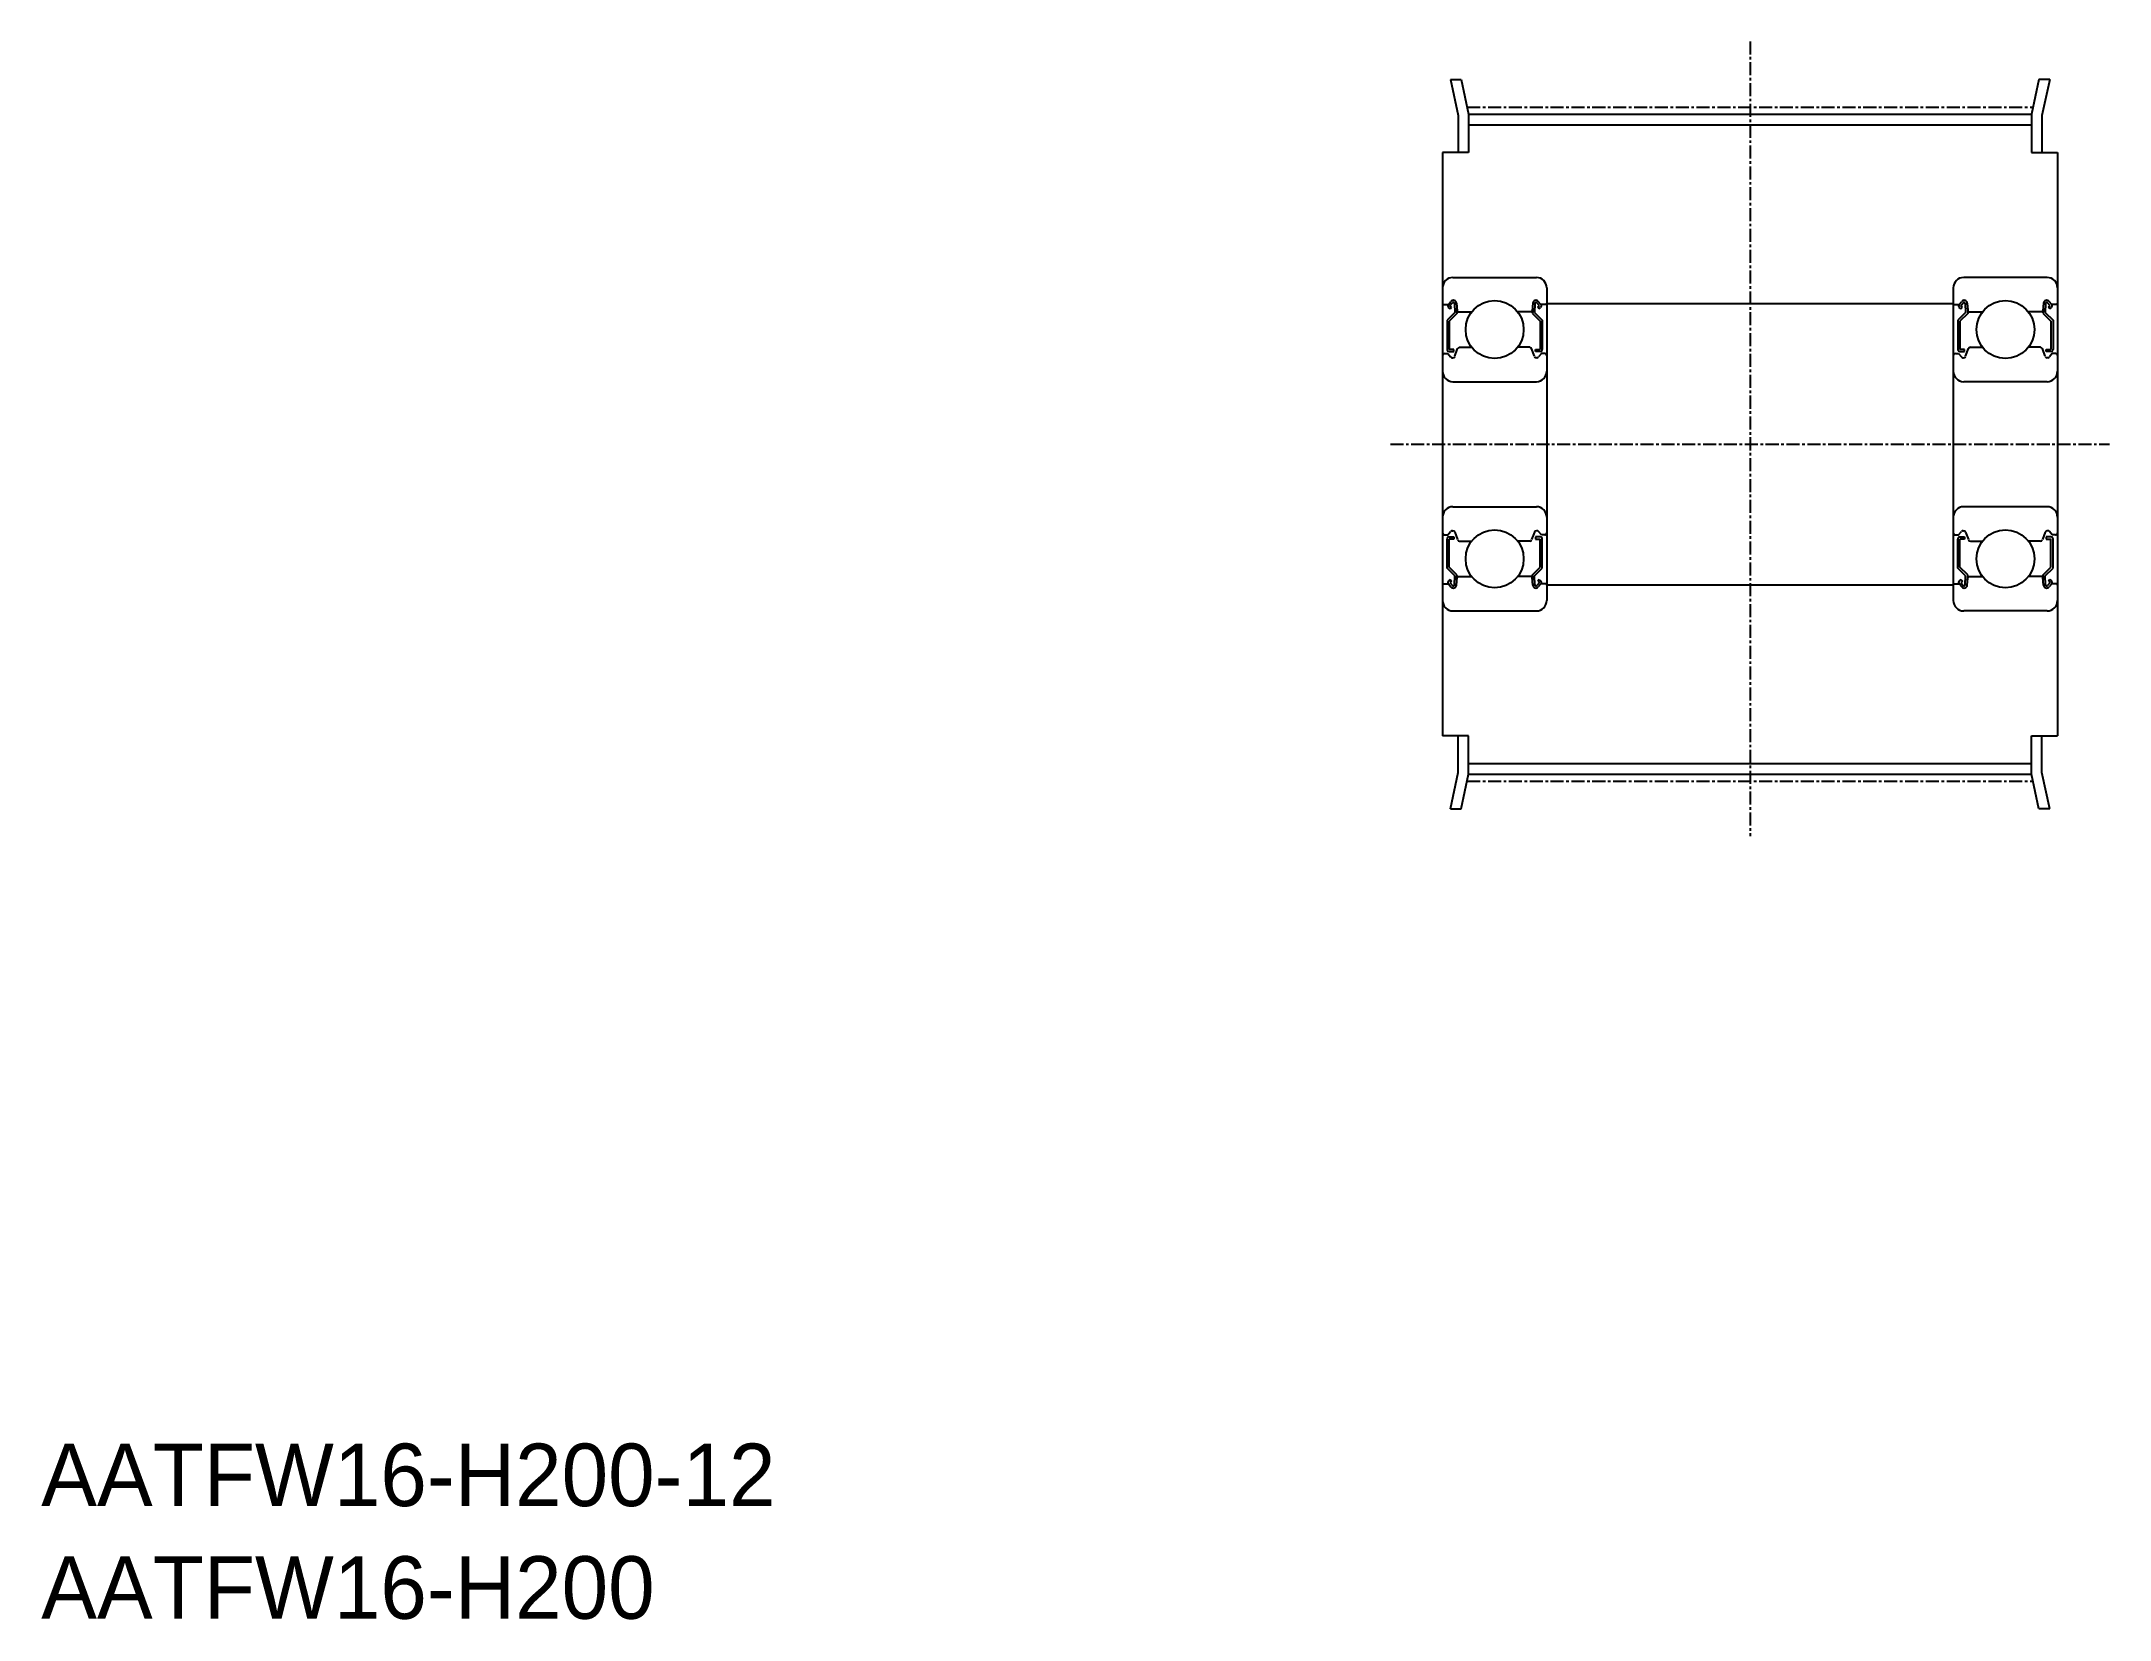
# Model space of a CAD drawing. Extents: x -286 to -88, y -61 to 91.
import ezdxf

# ---------------------------------------------------------------- set-up
doc = ezdxf.new("R2010")
doc.units = 0
doc.linetypes.add('CENTER', pattern=[2, 1.25, -0.25, 0.25, -0.25])
doc.layers.get('0').update_dxf_attribs({"linetype": 'CONTINUOUS'})
doc.layers.add('CENTER', color=1, linetype='CENTER')

msp = doc.modelspace()

# ---------------------------------------------------------------- linework, layer by layer
for p, q in [((-150.8, 86.91), (-150.05, 83.44)), ((-150.8, 86.91), (-149.77, 86.91)), ((-149.77, 86.91), (-149.05, 83.57)), ((-94.33, 86.91), (-95.05, 83.57)), ((-93.3, 86.91), (-94.33, 86.91)), ((-93.3, 86.91), (-94.05, 83.44)), ((-150.05, 83.44), (-150.05, 79.91)), ((-149.05, 83.57), (-149.05, 79.91)), ((-149.05, 83.57), (-95.05, 83.57)), ((-95.05, 83.57), (-95.05, 79.91)), ((-94.05, 83.44), (-94.05, 79.91)), ((-149.05, 82.56), (-95.05, 82.56)), ((-149.05, 79.91), (-151.55, 79.91)), ((-151.55, 79.91), (-151.55, 41.91)), ((-95.05, 79.91), (-92.55, 79.91)), ((-92.55, 79.91), (-92.55, 41.91)), ((-150.55, 67.91), (-142.55, 67.91)), ((-93.55, 67.91), (-101.55, 67.91)), ((-151.55, 66.91), (-151.55, 36.91)), ((-150.99, 65.31), (-150.74, 65.61)), ((-150.84, 65.18), (-150.59, 65.48)), ((-142.26, 65.18), (-142.51, 65.48)), ((-142.11, 65.31), (-142.36, 65.61)), ((-141.55, 66.91), (-141.55, 36.91)), ((-102.55, 66.91), (-102.55, 36.91)), ((-101.99, 65.31), (-101.74, 65.61)), ((-101.84, 65.18), (-101.59, 65.48)), ((-93.26, 65.18), (-93.51, 65.48)), ((-93.11, 65.31), (-93.36, 65.61)), ((-92.55, 66.91), (-92.55, 36.91)), ((-151.55, 65.31), (-151.55, 23.91)), ((-151.45, 65.31), (-150.99, 65.31)), ((-150.37, 64.55), (-151.12, 63.8)), ((-151.12, 63.8), (-151.12, 61.01)), ((-150.81, 64.9), (-150.97, 65.03)), ((-150.17, 64.46), (-150.92, 63.71)), ((-150.92, 63.71), (-150.92, 61.01)), ((-150.68, 65.06), (-150.84, 65.18)), ((-150.81, 64.9), (-150.68, 65.06)), ((-150.41, 65.42), (-150.37, 64.55)), ((-150.21, 65.44), (-150.15, 64.71)), ((-150.17, 64.93), (-150.17, 64.46)), ((-150.05, 64.61), (-148.75, 64.61)), ((-143.05, 64.61), (-144.35, 64.61)), ((-142.89, 65.44), (-142.95, 64.71)), ((-142.93, 64.93), (-142.93, 64.46)), ((-142.93, 64.46), (-142.18, 63.71)), ((-142.69, 65.42), (-142.73, 64.55)), ((-142.73, 64.55), (-141.98, 63.8)), ((-142.42, 65.06), (-142.26, 65.18)), ((-142.29, 64.9), (-142.42, 65.06)), ((-142.29, 64.9), (-142.14, 65.03)), ((-142.18, 63.71), (-142.18, 61.01)), ((-141.65, 65.31), (-142.11, 65.31)), ((-141.98, 63.8), (-141.98, 61.01)), ((-102.45, 65.31), (-101.99, 65.31)), ((-101.37, 64.55), (-102.12, 63.8)), ((-102.12, 63.8), (-102.12, 61.01)), ((-101.81, 64.9), (-101.97, 65.03)), ((-101.17, 64.46), (-101.92, 63.71)), ((-101.92, 63.71), (-101.92, 61.01)), ((-101.68, 65.06), (-101.84, 65.18)), ((-101.81, 64.9), (-101.68, 65.06)), ((-101.41, 65.42), (-101.37, 64.55)), ((-101.21, 65.44), (-101.15, 64.71)), ((-101.17, 64.93), (-101.17, 64.46)), ((-101.05, 64.61), (-99.75, 64.61)), ((-94.05, 64.61), (-95.35, 64.61)), ((-93.89, 65.44), (-93.95, 64.71)), ((-93.93, 64.93), (-93.93, 64.46)), ((-93.93, 64.46), (-93.18, 63.71)), ((-93.69, 65.42), (-93.73, 64.55)), ((-93.73, 64.55), (-92.98, 63.8)), ((-93.42, 65.06), (-93.26, 65.18)), ((-93.29, 64.9), (-93.42, 65.06)), ((-93.29, 64.9), (-93.14, 65.03)), ((-93.18, 63.71), (-93.18, 61.01)), ((-92.65, 65.31), (-93.11, 65.31)), ((-92.98, 63.8), (-92.98, 61.01)), ((-92.55, 65.31), (-92.55, 23.91)), ((-151.35, 60.61), (-151.05, 60.61)), ((-151.05, 60.61), (-150.77, 60.29)), ((-150.47, 61.01), (-150.92, 61.01)), ((-150.92, 60.81), (-150.47, 60.81)), ((-150.62, 60.21), (-150.56, 60.21)), ((-150.47, 60.81), (-150.47, 61.01)), ((-150.37, 60.35), (-150.1, 61.08)), ((-149.91, 61.21), (-148.75, 61.21)), ((-143.19, 61.21), (-144.35, 61.21)), ((-142.73, 60.35), (-143, 61.08)), ((-142.63, 61.01), (-142.18, 61.01)), ((-142.63, 60.81), (-142.63, 61.01)), ((-142.18, 60.81), (-142.63, 60.81)), ((-142.48, 60.21), (-142.54, 60.21)), ((-142.05, 60.61), (-142.33, 60.29)), ((-141.75, 60.61), (-142.05, 60.61)), ((-102.35, 60.61), (-102.05, 60.61)), ((-102.05, 60.61), (-101.77, 60.29)), ((-101.47, 61.01), (-101.92, 61.01)), ((-101.92, 60.81), (-101.47, 60.81)), ((-101.62, 60.21), (-101.56, 60.21)), ((-101.47, 60.81), (-101.47, 61.01)), ((-101.37, 60.35), (-101.1, 61.08)), ((-100.91, 61.21), (-99.75, 61.21)), ((-94.19, 61.21), (-95.35, 61.21)), ((-93.73, 60.35), (-94, 61.08)), ((-93.63, 61.01), (-93.18, 61.01)), ((-93.63, 60.81), (-93.63, 61.01)), ((-93.18, 60.81), (-93.63, 60.81)), ((-93.48, 60.21), (-93.54, 60.21)), ((-93.05, 60.61), (-93.33, 60.29)), ((-92.75, 60.61), (-93.05, 60.61)), ((-150.55, 57.91), (-142.55, 57.91)), ((-93.55, 57.91), (-101.55, 57.91)), ((-150.55, 45.91), (-142.55, 45.91)), ((-93.55, 45.91), (-101.55, 45.91)), ((-151.35, 43.21), (-151.05, 43.21)), ((-151.12, 40.03), (-151.12, 42.81)), ((-151.05, 43.21), (-150.77, 43.54)), ((-150.92, 43.01), (-150.47, 43.01)), ((-150.92, 40.11), (-150.92, 42.81)), ((-150.47, 42.81), (-150.92, 42.81)), ((-150.62, 43.61), (-150.56, 43.61)), ((-150.47, 43.01), (-150.47, 42.81)), ((-150.37, 43.48), (-150.1, 42.75)), ((-149.91, 42.61), (-148.75, 42.61)), ((-143.19, 42.61), (-144.35, 42.61)), ((-142.73, 43.48), (-143, 42.75)), ((-142.18, 43.01), (-142.63, 43.01)), ((-142.63, 43.01), (-142.63, 42.81)), ((-142.63, 42.81), (-142.18, 42.81)), ((-142.48, 43.61), (-142.54, 43.61)), ((-142.05, 43.21), (-142.33, 43.54)), ((-142.18, 40.11), (-142.18, 42.81)), ((-141.75, 43.21), (-142.05, 43.21)), ((-141.98, 40.03), (-141.98, 42.81)), ((-102.35, 43.21), (-102.05, 43.21)), ((-102.12, 40.03), (-102.12, 42.81)), ((-102.05, 43.21), (-101.77, 43.54)), ((-101.92, 43.01), (-101.47, 43.01)), ((-101.47, 42.81), (-101.92, 42.81)), ((-101.92, 40.11), (-101.92, 42.81)), ((-101.62, 43.61), (-101.56, 43.61)), ((-101.47, 43.01), (-101.47, 42.81)), ((-101.37, 43.48), (-101.1, 42.75)), ((-100.91, 42.61), (-99.75, 42.61)), ((-94.19, 42.61), (-95.35, 42.61)), ((-93.73, 43.48), (-94, 42.75)), ((-93.63, 43.01), (-93.63, 42.81)), ((-93.18, 43.01), (-93.63, 43.01)), ((-93.63, 42.81), (-93.18, 42.81)), ((-93.48, 43.61), (-93.54, 43.61)), ((-93.05, 43.21), (-93.33, 43.54)), ((-93.18, 40.11), (-93.18, 42.81)), ((-92.75, 43.21), (-93.05, 43.21)), ((-92.98, 40.03), (-92.98, 42.81)), ((-150.37, 39.28), (-151.12, 40.03)), ((-150.17, 39.36), (-150.92, 40.11)), ((-142.93, 39.36), (-142.18, 40.11)), ((-142.73, 39.28), (-141.98, 40.03)), ((-101.37, 39.28), (-102.12, 40.03)), ((-101.17, 39.36), (-101.92, 40.11)), ((-93.93, 39.36), (-93.18, 40.11)), ((-93.73, 39.28), (-92.98, 40.03)), ((-151.45, 38.51), (-150.99, 38.51)), ((-150.99, 38.51), (-150.74, 38.22)), ((-150.81, 38.92), (-150.97, 38.8)), ((-150.68, 38.77), (-150.84, 38.64)), ((-150.84, 38.64), (-150.59, 38.34)), ((-150.81, 38.92), (-150.68, 38.77)), ((-150.41, 38.4), (-150.37, 39.28)), ((-150.21, 38.38), (-150.15, 39.12)), ((-150.17, 38.89), (-150.17, 39.36)), ((-150.05, 39.21), (-148.75, 39.21)), ((-143.05, 39.21), (-144.35, 39.21)), ((-142.89, 38.38), (-142.95, 39.12)), ((-142.93, 38.89), (-142.93, 39.36)), ((-142.69, 38.4), (-142.73, 39.28)), ((-142.26, 38.64), (-142.51, 38.34)), ((-142.29, 38.92), (-142.42, 38.77)), ((-142.42, 38.77), (-142.26, 38.64)), ((-142.11, 38.51), (-142.36, 38.22)), ((-142.29, 38.92), (-142.14, 38.8)), ((-141.65, 38.51), (-142.11, 38.51)), ((-102.45, 38.51), (-101.99, 38.51)), ((-101.99, 38.51), (-101.74, 38.22)), ((-101.81, 38.92), (-101.97, 38.8)), ((-101.68, 38.77), (-101.84, 38.64)), ((-101.84, 38.64), (-101.59, 38.34)), ((-101.81, 38.92), (-101.68, 38.77)), ((-101.41, 38.4), (-101.37, 39.28)), ((-101.21, 38.38), (-101.15, 39.12)), ((-101.17, 38.89), (-101.17, 39.36)), ((-101.05, 39.21), (-99.75, 39.21)), ((-94.05, 39.21), (-95.35, 39.21)), ((-93.89, 38.38), (-93.95, 39.12)), ((-93.93, 38.89), (-93.93, 39.36)), ((-93.69, 38.4), (-93.73, 39.28)), ((-93.26, 38.64), (-93.51, 38.34)), ((-93.29, 38.92), (-93.42, 38.77)), ((-93.42, 38.77), (-93.26, 38.64)), ((-93.11, 38.51), (-93.36, 38.22)), ((-93.29, 38.92), (-93.14, 38.8)), ((-92.65, 38.51), (-93.11, 38.51)), ((-150.55, 35.91), (-142.55, 35.91)), ((-148.55, 35.91), (-148.55, 35.91)), ((-146.55, 35.91), (-146.55, 35.91)), ((-93.55, 35.91), (-101.55, 35.91)), ((-97.55, 35.91), (-97.55, 35.91)), ((-95.55, 35.91), (-95.55, 35.91)), ((-149.05, 23.91), (-151.55, 23.91)), ((-150.05, 20.39), (-150.05, 23.91)), ((-149.05, 20.26), (-149.05, 23.91)), ((-95.05, 20.26), (-95.05, 23.91)), ((-95.05, 23.91), (-92.55, 23.91)), ((-94.05, 20.39), (-94.05, 23.91)), ((-150.8, 16.91), (-150.05, 20.39)), ((-149.77, 16.91), (-149.05, 20.26)), ((-149.05, 21.26), (-95.05, 21.26)), ((-149.05, 20.26), (-95.05, 20.26)), ((-94.33, 16.91), (-95.05, 20.26)), ((-93.3, 16.91), (-94.05, 20.39)), ((-150.8, 16.91), (-149.77, 16.91)), ((-93.3, 16.91), (-94.33, 16.91))]:
    msp.add_line(p, q)
at = {"color": 7, "linetype": 'CONTINUOUS'}
for p, q in [((-141.55, 65.41), (-102.55, 65.41)), ((-141.55, 38.41), (-102.55, 38.41))]:
    msp.add_line(p, q, dxfattribs=at)
for centre in [(-146.55, 62.91), (-146.55, 62.91), (-97.55, 62.91), (-97.55, 62.91), (-146.55, 40.91), (-146.55, 40.91), (-97.55, 40.91), (-97.55, 40.91)]:
    msp.add_circle(centre, 2.78)
for centre, radius, start, end in [((-150.55, 66.91), 1, 90, 180), ((-142.55, 66.91), 1, 0, 90), ((-101.55, 66.91), 1, 90, 180), ((-93.55, 66.91), 1, 0, 90), ((-150.51, 65.42), 0.3, 4.9968, 140.0012), ((-150.51, 65.42), 0.1, 2.8198, 140.0002), ((-142.59, 65.42), 0.3, 39.9988, 175.0032), ((-142.59, 65.42), 0.1, 39.9998, 177.1802), ((-101.51, 65.42), 0.3, 4.9968, 140.0012), ((-101.51, 65.42), 0.1, 2.8198, 140.0002), ((-93.59, 65.42), 0.3, 39.9988, 175.0032), ((-93.59, 65.42), 0.1, 39.9998, 177.1802), ((-151.45, 65.41), 0.1, 180, 270), ((-150.84, 65.19), 0.2, 140.0012, 230.087), ((-150.05, 64.71), 0.1, 184.9968, 270), ((-143.05, 64.71), 0.1, 270, 355.0032), ((-142.26, 65.19), 0.2, 309.913, 39.9988), ((-141.65, 65.41), 0.1, 270, 0), ((-102.45, 65.41), 0.1, 180, 270), ((-101.84, 65.19), 0.2, 140.0012, 230.087), ((-101.05, 64.71), 0.1, 184.9968, 270), ((-94.05, 64.71), 0.1, 270, 355.0032), ((-93.26, 65.19), 0.2, 309.913, 39.9988), ((-92.65, 65.41), 0.1, 270, 0), ((-151.35, 60.41), 0.2, 90, 180), ((-150.92, 61.01), 0.2, 180, 270), ((-150.62, 60.41), 0.2, 219.9952, 270), ((-150.56, 60.41), 0.2, 270, 339.9916), ((-149.91, 61.01), 0.2, 90, 159.9916), ((-143.19, 61.01), 0.2, 20.0084, 90), ((-142.54, 60.41), 0.2, 200.0084, 270), ((-142.48, 60.41), 0.2, 270, 320.0048), ((-142.18, 61.01), 0.2, 270, 0), ((-141.75, 60.41), 0.2, 0, 90), ((-102.35, 60.41), 0.2, 90, 180), ((-101.92, 61.01), 0.2, 180, 270), ((-101.62, 60.41), 0.2, 219.9952, 270), ((-101.56, 60.41), 0.2, 270, 339.9916), ((-100.91, 61.01), 0.2, 90, 159.9916), ((-94.19, 61.01), 0.2, 20.0084, 90), ((-93.54, 60.41), 0.2, 200.0084, 270), ((-93.48, 60.41), 0.2, 270, 320.0048), ((-93.18, 61.01), 0.2, 270, 0), ((-92.75, 60.41), 0.2, 0, 90), ((-150.55, 58.91), 1, 180, 270), ((-142.55, 58.91), 1, 270, 0), ((-101.55, 58.91), 1, 180, 270), ((-93.55, 58.91), 1, 270, 0), ((-150.55, 44.91), 1, 90, 180), ((-142.55, 44.91), 1, 0, 90), ((-101.55, 44.91), 1, 90, 180), ((-93.55, 44.91), 1, 0, 90), ((-151.35, 43.41), 0.2, 180, 270), ((-150.92, 42.81), 0.2, 90, 180), ((-150.62, 43.41), 0.2, 90, 140.0048), ((-150.56, 43.41), 0.2, 20.0084, 90), ((-149.91, 42.81), 0.2, 200.0084, 270), ((-143.19, 42.81), 0.2, 270, 339.9916), ((-142.54, 43.41), 0.2, 90, 159.9916), ((-142.48, 43.41), 0.2, 39.9952, 90), ((-142.18, 42.81), 0.2, 0, 90), ((-141.75, 43.41), 0.2, 270, 0), ((-102.35, 43.41), 0.2, 180, 270), ((-101.92, 42.81), 0.2, 90, 180), ((-101.62, 43.41), 0.2, 90, 140.0048), ((-101.56, 43.41), 0.2, 20.0084, 90), ((-100.91, 42.81), 0.2, 200.0084, 270), ((-94.19, 42.81), 0.2, 270, 339.9916), ((-93.54, 43.41), 0.2, 90, 159.9916), ((-93.48, 43.41), 0.2, 39.9952, 90), ((-93.18, 42.81), 0.2, 0, 90), ((-92.75, 43.41), 0.2, 270, 0), ((-151.45, 38.41), 0.1, 90, 180), ((-150.84, 38.64), 0.2, 129.913, 219.9988), ((-150.51, 38.41), 0.3, 219.9988, 355.0032), ((-150.51, 38.41), 0.1, 219.9998, 357.1802), ((-150.05, 39.11), 0.1, 90, 175.0032), ((-143.05, 39.11), 0.1, 4.9968, 90), ((-142.59, 38.41), 0.3, 184.9968, 320.0012), ((-142.59, 38.41), 0.1, 182.8198, 320.0002), ((-142.26, 38.64), 0.2, 320.0012, 50.087), ((-141.65, 38.41), 0.1, 0, 90), ((-102.45, 38.41), 0.1, 90, 180), ((-101.84, 38.64), 0.2, 129.913, 219.9988), ((-101.51, 38.41), 0.3, 219.9988, 355.0032), ((-101.51, 38.41), 0.1, 219.9998, 357.1802), ((-101.05, 39.11), 0.1, 90, 175.0032), ((-94.05, 39.11), 0.1, 4.9968, 90), ((-93.59, 38.41), 0.3, 184.9968, 320.0012), ((-93.59, 38.41), 0.1, 182.8198, 320.0002), ((-93.26, 38.64), 0.2, 320.0012, 50.087), ((-92.65, 38.41), 0.1, 0, 90), ((-150.55, 36.91), 1, 180, 270), ((-142.55, 36.91), 1, 270, 0), ((-101.55, 36.91), 1, 180, 270), ((-93.55, 36.91), 1, 270, 0)]:
    msp.add_arc(centre, radius, start, end)
at = {"layer": 'CENTER', "color": 1, "linetype": 'CENTER'}
for p, q in [((-122.05, 90.57), (-122.05, 14.29)), ((-149.18, 84.25), (-94.92, 84.25)), ((-156.55, 51.91), (-87.55, 51.91)), ((-149.18, 19.57), (-94.92, 19.57))]:
    msp.add_line(p, q, dxfattribs=at)

# ---------------------------------------------------------------- texts
at = {"color": 7, "linetype": 'CONTINUOUS'}
for s, p in [('AATFW16-H200-12', (-285.99, -50)), ('AATFW16-H200', (-285.99, -60.81))]:
    msp.add_text(s, height=6, dxfattribs=at).set_placement(p)

doc.saveas('drawing.dxf')
